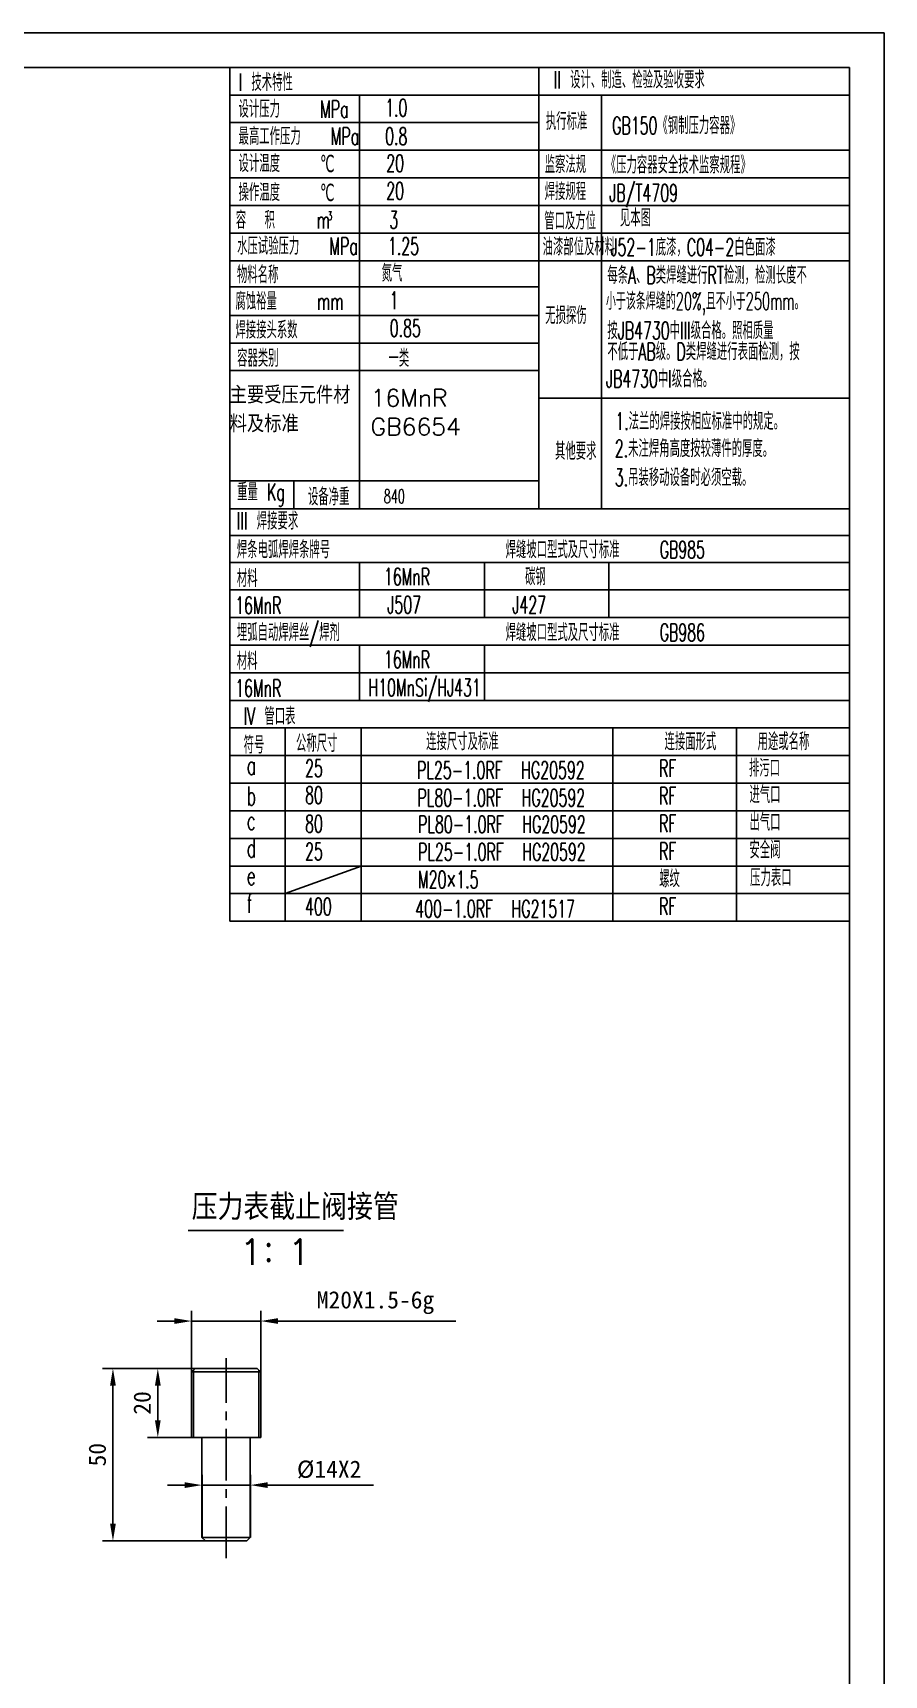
# Model space of a CAD drawing. Extents: x 8550 to 10310, y 662 to 1847.
# Drawn here: x 10063.4 to 10310, y 1178.1 to 1654 of the extents above; entities that cross this region are included whole.
import ezdxf

# ---------------------------------------------------------------- set-up
doc = ezdxf.new("R2010")
doc.units = 0
doc.header["$LTSCALE"] = 10
doc.header["$MEASUREMENT"] = 0
doc.linetypes.add('CENTER', pattern=[2, 1.25, -0.25, 0.25, -0.25])
doc.linetypes.add('CENTER2', pattern=[1.125, 0.75, -0.125, 0.125, -0.125])
doc.layers.get('0').update_dxf_attribs({"color": 1, "linetype": 'CENTER'})
doc.layers.get('DEFPOINTS').update_dxf_attribs({"linetype": 'CONTINUOUS'})
for name, color, linetype in [('1', 2, 'CONTINUOUS'), ('2', 7, 'CONTINUOUS'), ('尺寸线', 3, 'CONTINUOUS')]:
    doc.layers.add(name, color=color, linetype=linetype)
doc.styles.add('HZ', font='txt', dxfattribs={"bigfont": 'hztxt'})
doc.dimstyles.new('STANDARD$0', dxfattribs={"dimscale": 2, "dimtxt": 2.5, "dimasz": 2.5, "dimexe": 1.5, "dimexo": 0, "dimgap": 1, "dimtad": 1, "dimdec": 4, "dimdsep": 46, "dimlunit": 6, "dimtxsty": 'Standard', "dimcen": 0, "dimadec": 0, "dimazin": 0, "dimtfac": 1, "dimtdec": 4, "dimtmove": 0, "dimatfit": 1, "dimfxl": 0, "dimtolj": 1, "dimtzin": 0, "dimarcsym": 0})

# ---------------------------------------------------------------- blocks, each defined once
blk = doc.blocks.new('*D223')
at = {"layer": '2', "color": 0, "lineweight": -2}
for p, q in [((10107.41, 1233.19), (10102.41, 1233.19)), ((10112.41, 1218), (10112.41, 1236.19)), ((10112.41, 1233.19), (10126.41, 1233.19)), ((10126.41, 1218), (10126.41, 1236.19)), ((10131.41, 1233.19), (10162.07, 1233.19))]:
    blk.add_line(p, q, dxfattribs=at)
at = {"layer": '2', "color": 0}
for points in [[(10107.41, 1234.02), (10107.41, 1232.36), (10112.41, 1233.19)], [(10131.41, 1234.02), (10131.41, 1232.36), (10126.41, 1233.19)]]:
    blk.add_solid(points, dxfattribs=at)
at = {"layer": 'DEFPOINTS', "color": 0}
for p in [(10126.41, 1233.19), (10112.41, 1218), (10126.41, 1218)]:
    blk.add_point(p, dxfattribs=at)
at = {"layer": '2', "color": 0, "insert": (10149.24, 1237.69), "char_height": 5, "attachment_point": 5}
blk.add_mtext('\\A1;%%c14X2', dxfattribs=at)
blk = doc.blocks.new('*D224')
at = {"layer": '2', "color": 0, "lineweight": -2}
for p, q in [((10110.41, 1267), (10096.61, 1267)), ((10099.61, 1262), (10099.61, 1252)), ((10109.41, 1247), (10096.61, 1247))]:
    blk.add_line(p, q, dxfattribs=at)
at = {"layer": '2', "color": 0}
for points in [[(10098.78, 1262), (10100.45, 1262), (10099.61, 1267)], [(10098.78, 1252), (10100.45, 1252), (10099.61, 1247)]]:
    blk.add_solid(points, dxfattribs=at)
at = {"layer": 'DEFPOINTS', "color": 0}
for p in [(10110.41, 1267), (10099.61, 1247), (10109.41, 1247)]:
    blk.add_point(p, dxfattribs=at)
at = {"layer": '2', "color": 0, "insert": (10095.11, 1257), "char_height": 5, "attachment_point": 5, "rotation": 90}
blk.add_mtext('\\A1;20', dxfattribs=at)
blk = doc.blocks.new('*D225')
at = {"layer": '2', "color": 0, "lineweight": -2}
for p, q in [((10104.41, 1280.73), (10099.41, 1280.73)), ((10109.41, 1266), (10109.41, 1283.73)), ((10109.41, 1280.73), (10129.41, 1280.73)), ((10129.41, 1266), (10129.41, 1283.73)), ((10134.41, 1280.73), (10185.91, 1280.73))]:
    blk.add_line(p, q, dxfattribs=at)
at = {"layer": '2', "color": 0}
for points in [[(10104.41, 1281.56), (10104.41, 1279.9), (10109.41, 1280.73)], [(10134.41, 1281.56), (10134.41, 1279.9), (10129.41, 1280.73)]]:
    blk.add_solid(points, dxfattribs=at)
at = {"layer": 'DEFPOINTS', "color": 0}
for p in [(10129.41, 1280.73), (10109.41, 1266), (10129.41, 1266)]:
    blk.add_point(p, dxfattribs=at)
at = {"layer": '2', "color": 0, "insert": (10162.66, 1286.06), "char_height": 5, "attachment_point": 5}
blk.add_mtext('\\A1;M20X1.5-6g', dxfattribs=at)
blk = doc.blocks.new('*D226')
at = {"layer": '2', "color": 0, "lineweight": -2}
for p, q in [((10110.41, 1267), (10083.61, 1267)), ((10086.61, 1262), (10086.61, 1222)), ((10113.41, 1217), (10083.61, 1217))]:
    blk.add_line(p, q, dxfattribs=at)
at = {"layer": '2', "color": 0}
for points in [[(10085.78, 1262), (10087.45, 1262), (10086.61, 1267)], [(10085.78, 1222), (10087.45, 1222), (10086.61, 1217)]]:
    blk.add_solid(points, dxfattribs=at)
at = {"layer": 'DEFPOINTS', "color": 0}
for p in [(10110.41, 1267), (10086.61, 1217), (10113.41, 1217)]:
    blk.add_point(p, dxfattribs=at)
at = {"layer": '2', "color": 0, "insert": (10082.11, 1242), "char_height": 5, "attachment_point": 5, "rotation": 90}
blk.add_mtext('\\A1;50', dxfattribs=at)

msp = doc.modelspace()

# ---------------------------------------------------------------- linework, layer by layer
at = {"color": 0, "linetype": 'CENTER2', "ltscale": 2}
msp.add_line((10119.40579, 1212), (10119.40579, 1270), dxfattribs=at)
at = {"layer": '1', "color": 0}
for p, q in [((10309.9766, 1654.02353), (9715.9766, 1654.02353)), ((10309.9766, 814.02353), (10309.9766, 1654.02353))]:
    msp.add_line(p, q, dxfattribs=at)
at = {"layer": '2', "color": 0}
for p, q in [((10299.95487, 1643.9984), (9740.9766, 1643.9984)), ((10299.95487, 824.02353), (10299.95487, 1643.9984)), ((10158.01604, 1476.58571), (10158.01604, 1460.58571)), ((10194.23235, 1476.58571), (10194.23235, 1460.58571)), ((10136.47745, 1404.58571), (10158.50554, 1412.58571)), ((10108.40579, 1307), (10153.40579, 1307)), ((10109.40579, 1266), (10110.40579, 1267)), ((10109.40579, 1266), (10109.40579, 1247)), ((10109.40579, 1266), (10129.40579, 1266)), ((10109.90579, 1266.5), (10109.90579, 1247)), ((10112.40579, 1267), (10110.40579, 1267)), ((10126.40579, 1267), (10112.40579, 1267)), ((10128.40579, 1267), (10126.40579, 1267)), ((10129.40579, 1266), (10128.40579, 1267)), ((10128.90579, 1247), (10128.90579, 1266.5)), ((10129.40579, 1247), (10129.40579, 1266)), ((10109.40579, 1247), (10129.40579, 1247)), ((10112.40579, 1247), (10112.40579, 1218)), ((10126.40579, 1218), (10126.40579, 1247)), ((10113.40579, 1217), (10112.40579, 1218)), ((10126.40579, 1218), (10112.40579, 1218)), ((10113.40579, 1217), (10125.40579, 1217)), ((10125.40579, 1217), (10126.40579, 1218))]:
    msp.add_line(p, q, dxfattribs=at)
at = {"layer": '尺寸线', "color": 0}
for p, q in [((10120.42864, 1643.9984), (10299.95487, 1643.9984)), ((10120.42864, 1643.9984), (10120.42864, 1396.58571)), ((10209.95487, 1643.9984), (10209.95487, 1516.05875)), ((10299.95487, 1643.9984), (10299.95487, 1444.41006)), ((10120.42864, 1635.9984), (10299.95487, 1635.9984)), ((10158.01604, 1635.99824), (10158.01604, 1516.05875)), ((10228.08817, 1635.99824), (10228.08817, 1516.05875)), ((10120.42864, 1627.9984), (10209.95487, 1627.9984)), ((10120.42864, 1619.9984), (10299.95487, 1619.9984)), ((10120.42864, 1611.9984), (10299.95487, 1611.9984)), ((10120.42864, 1603.9984), (10299.95487, 1603.9984)), ((10120.42864, 1595.9984), (10299.95487, 1595.9984)), ((10120.42864, 1587.9984), (10299.95487, 1587.9984)), ((10120.42864, 1580.45953), (10209.95487, 1580.45953)), ((10120.42864, 1572.15895), (10209.95487, 1572.15895)), ((10120.42864, 1564.13007), (10209.95487, 1564.13007)), ((10120.42864, 1556.20259), (10209.95487, 1556.20259)), ((10209.95487, 1548.20259), (10299.95487, 1548.20259)), ((10120.42864, 1524.20259), (10209.95487, 1524.20259)), ((10138.97992, 1524.20259), (10138.97992, 1516.05875)), ((10120.42864, 1516.05875), (10299.95487, 1516.05875)), ((10120.42864, 1508.41006), (10299.95487, 1508.41006)), ((10120.42864, 1500.58571), (10299.95487, 1500.58571)), ((10158.01604, 1500.58571), (10158.01604, 1484.58571)), ((10194.23235, 1500.58571), (10194.23235, 1484.58571)), ((10230.23235, 1500.58571), (10230.23235, 1484.58571)), ((10120.42864, 1492.58571), (10299.95487, 1492.58571)), ((10120.42864, 1484.58571), (10299.95487, 1484.58571)), ((10120.42864, 1476.58571), (10299.95487, 1476.58571)), ((10120.42864, 1476.58571), (10299.95487, 1476.58571)), ((10120.42864, 1468.58571), (10299.95487, 1468.58571)), ((10120.42864, 1460.58571), (10299.95487, 1460.58571)), ((10120.42864, 1452.58571), (10299.95487, 1452.58571)), ((10136.47745, 1452.58571), (10136.47745, 1396.58571)), ((10158.50554, 1452.58571), (10158.50554, 1396.58571)), ((10231.35848, 1452.58571), (10231.35848, 1396.58571)), ((10267.22235, 1452.58571), (10267.22235, 1396.58571)), ((10120.42864, 1444.58571), (10299.95487, 1444.58571)), ((10120.42864, 1436.58571), (10299.95487, 1436.58571)), ((10120.42864, 1428.58571), (10299.95487, 1428.58571)), ((10120.42864, 1420.58571), (10299.95487, 1420.58571)), ((10120.42864, 1412.58571), (10299.95487, 1412.58571)), ((10120.42864, 1404.58571), (10299.95487, 1404.58571)), ((10120.42864, 1396.58571), (10299.95487, 1396.58571))]:
    msp.add_line(p, q, dxfattribs=at)

# ---------------------------------------------------------------- texts
at = {"layer": '2', "color": 0, "style": 'HZ'}
for s, p in [('压力表截止阀接管', (10109.40579, 1310)), ('1：1', (10123.40579, 1297))]:
    msp.add_text(s, height=7.5, dxfattribs=at).set_placement(p)
at = {"layer": '尺寸线', "color": 0, "style": 'HZ'}
for s, height, width, p in [('I 技术特性', 5, 0.6, (10122.99774, 1637.2083)), ('II 设计、制造、检验及验收要求', 5, 0.6, (10214.29081, 1637.93508)), ('设计压力    MPa', 5, 0.6, (10122.99774, 1629.43954)), ('1.0', 5, 0.6, (10165.45936, 1629.80946)), ('执行标准', 5, 0.6, (10212.01411, 1625.90333)), ('GB150《钢制压力容器》', 5, 0.6, (10231.20357, 1624.66173)), ('最高工作压力   MPa', 5, 0.6, (10122.99774, 1621.55517)), ('0.8', 5, 0.6, (10165.45936, 1621.54784)), ('设计温度    ℃', 5, 0.6, (10122.99774, 1613.67078)), ('20', 5, 0.6, (10165.7787, 1613.71935)), ('监察法规', 5, 0.6, (10211.6624, 1613.37397)), ('《压力容器安全技术监察规程》', 5, 0.6, (10229.35535, 1613.25171)), ('操作温度    ℃', 5, 0.6, (10122.99774, 1605.29363)), ('20', 5, 0.6, (10165.7787, 1605.71935)), ('焊接规程', 5, 0.6, (10211.6624, 1605.54963)), ('JB/T4709', 5, 0.6, (10230.34293, 1605.13106)), ('容  积    m', 5, 0.6, (10122.19926, 1597.2892)), ('3', 2.5, 0.6, (10148.77497, 1599.75307)), ('3', 5, 0.6, (10166.68025, 1597.31769)), ('管口及方位', 5, 0.6, (10211.53832, 1597.01812)), ('见本图', 5, 0.6, (10233.44969, 1597.91788)), ('水压试验压力   MPa', 5, 0.6, (10122.58731, 1589.7394)), ('1.25', 5, 0.6, (10166.27202, 1589.7394)), ('油漆部位及材料', 5, 0.6, (10211.06295, 1589.51196)), ('J52-1底漆，C04-2白色面漆', 5, 0.6, (10230.7086, 1589.41101)), ('物料名称', 5, 0.6, (10122.54165, 1581.4388)), ('氮气', 5, 0.6, (10164.4448, 1581.91515)), ('每条A、B类焊缝进行RT检测，检测长度不', 5, 0.6, (10229.81716, 1581.30311)), ('腐蚀裕量    mm', 5, 0.6, (10122.09972, 1573.74446)), ('1', 5, 0.6, (10166.79251, 1573.98778)), ('小于该条焊缝的20%,且不小于250mm。', 5, 0.55, (10229.39816, 1573.76886)), ('焊接接头系数', 5, 0.6, (10122.09972, 1565.43268)), ('0.85', 5, 0.6, (10166.79251, 1565.9589)), ('无损探伤', 5, 0.6, (10211.82213, 1569.62818)), ('按JB4730中III级合格。照相质量', 5, 0.6, (10229.81714, 1565.24828)), ('容器类别', 5, 0.6, (10122.57898, 1557.25181)), ('一类', 5, 0.6, (10166.41662, 1557.25181)), ('不低于AB级。D类焊缝进行表面检测，按', 5, 0.6, (10229.81714, 1559.15988)), ('JB4730中I级合格。', 5, 0.6, (10229.39814, 1551.28409)), ('1.法兰的焊接按相应标准中的规定。', 5, 0.6, (10232.12785, 1538.96154)), ('其他要求', 5, 0.6, (10214.65366, 1530.29602)), ('2.未注焊角高度按较薄件的厚度。', 5, 0.6, (10231.9667, 1531.07119)), ('3.吊装移动设备时必须空载。', 5, 0.6, (10231.9667, 1522.6826)), ('重量 Kg', 5, 0.6, (10122.57898, 1518.47028)), ('设备净重', 5, 0.6, (10143.1078, 1517.09407)), ('840', 4, 0.6, (10165.02064, 1517.72892)), ('III 焊接要求', 5, 0.6, (10122.50821, 1510.07878)), ('焊条电弧焊焊条牌号', 5, 0.6, (10122.50821, 1501.76543)), ('焊缝坡口型式及尺寸标准    GB985', 5, 0.6, (10200.34085, 1501.76541)), ('碳钢', 5, 0.6, (10205.98031, 1493.94107)), ('材料', 5, 0.6, (10122.50821, 1493.45204)), ('16MnR', 5, 0.6, (10165.09589, 1493.94107)), ('16MnR', 5, 0.6, (10122.01873, 1485.62771)), ('J507', 5, 0.6, (10166.07492, 1485.80335)), ('J427', 5, 0.6, (10202.29124, 1485.80335)), ('埋弧自动焊焊丝/焊剂', 5, 0.6, (10122.50821, 1477.76543)), ('焊缝坡口型式及尺寸标准    GB986', 5, 0.6, (10200.34085, 1477.76541)), ('材料', 5, 0.6, (10122.50821, 1469.45204)), ('16MnR', 5, 0.6, (10165.09589, 1469.94107)), ('16MnR', 5, 0.6, (10122.01873, 1461.62771)), ('H10MnSi/HJ431', 5, 0.6, (10160.61954, 1461.80335)), ('IV 管口表', 5, 0.6, (10124.46628, 1453.48998)), ('连接尺寸及标准', 5, 0.6, (10177.33375, 1446.15465)), ('连接面形式', 5, 0.6, (10246.37175, 1446.15465)), ('用途或名称', 5, 0.6, (10273.32545, 1446.15465)), ('符号', 5, 0.6, (10124.46628, 1445.17662)), ('公称尺寸', 5, 0.6, (10139.64121, 1445.66563)), ('a', 5.5, 0.6, (10125.37501, 1439.03786)), ('25', 5, 0.6, (10142.27305, 1438.42114)), ('PL25-1.0RF  HG20592', 5, 0.6, (10174.69542, 1437.8817)), ('RF', 5, 0.6, (10244.80043, 1438.39502)), ('排污口', 5, 0.6, (10270.82623, 1438.4666)), ('b', 5.5, 0.6, (10125.37501, 1430.1598)), ('80', 5, 0.6, (10142.27305, 1430.61102)), ('PL80-1.0RF  HG20592', 5, 0.6, (10174.81905, 1429.8817)), ('RF', 5, 0.6, (10244.80043, 1430.39502)), ('进气口', 5, 0.6, (10270.9656, 1430.7756)), ('出气口', 5, 0.6, (10270.9656, 1422.7756)), ('c', 5.5, 0.6, (10125.37501, 1423.03786)), ('80', 5, 0.6, (10142.27305, 1422.32409)), ('PL80-1.0RF  HG20592', 5, 0.6, (10174.99978, 1422.16188)), ('RF', 5, 0.6, (10244.80043, 1422.39502)), ('d', 5.5, 0.6, (10125.37501, 1415.03786)), ('25', 5, 0.6, (10142.27305, 1414.32409)), ('PL25-1.0RF  HG20592', 5, 0.6, (10174.99978, 1414.16188)), ('RF', 5, 0.6, (10244.80043, 1414.39502)), ('安全阀', 5, 0.6, (10270.9656, 1414.7756)), ('e', 5.5, 0.6, (10125.37501, 1407.03786)), ('M20×1.5', 5, 0.6, (10174.99978, 1406.16188)), ('螺纹', 5, 0.6, (10244.80043, 1406.39502)), ('压力表口', 5, 0.6, (10271.1585, 1406.701)), ('f', 5.5, 0.6, (10125.37501, 1399.03786)), ('400', 5, 0.6, (10142.27305, 1398.32409)), ('400-1.0RF  HG21517', 5, 0.6, (10174.19377, 1397.69078)), ('RF', 5, 0.6, (10244.80043, 1398.39502))]:
    msp.add_text(s, height=height, dxfattribs=dict(at, width=width)).set_placement(p)
at = {"layer": '尺寸线', "color": 0, "char_height": 5, "width": 37.587398, "attachment_point": 1, "style": 'HZ'}
for s, insert in [('主要受压元件材料及标准', (10120.42864, 1551.59358)), ('16MnR\\PGB6654', (10161.24894, 1550.74425))]:
    msp.add_mtext(s, dxfattribs=dict(at, insert=insert))

# ---------------------------------------------------------------- dimensions: what is measured, and where the dimension line sits
at = {"layer": '2', "color": 0}
for base, p1, p2, text, picture, middle in [((10129.40579, 1280.73102), (10109.40579, 1266), (10129.40579, 1266), 'M20X1.5-6g', '*D225', (10162.65579, 1286.06435)), ((10126.40579, 1233.19018), (10112.40579, 1218), (10126.40579, 1218), '%%c14X2', '*D223', (10149.23913, 1237.69018))]:
    dim = msp.add_linear_dim(base=base, p1=p1, p2=p2, text=text, dimstyle='STANDARD$0', dxfattribs=at)
    dim.commit()
    dim.dimension.update_dxf_attribs({"geometry": picture, "text_midpoint": middle})
for base, p2, picture, middle in [((10086.61309, 1217), (10113.40579, 1217), '*D226', (10086.61309, 1242)), ((10099.61309, 1247), (10109.40579, 1247), '*D224', (10099.61309, 1257))]:
    dim = msp.add_linear_dim(base=base, p1=(10110.40579, 1267), p2=p2, angle=90, dimstyle='STANDARD$0', dxfattribs=at)
    dim.commit()
    dim.dimension.update_dxf_attribs({"geometry": picture, "text_midpoint": middle, "dimtype": 160})

doc.saveas('drawing.dxf')
